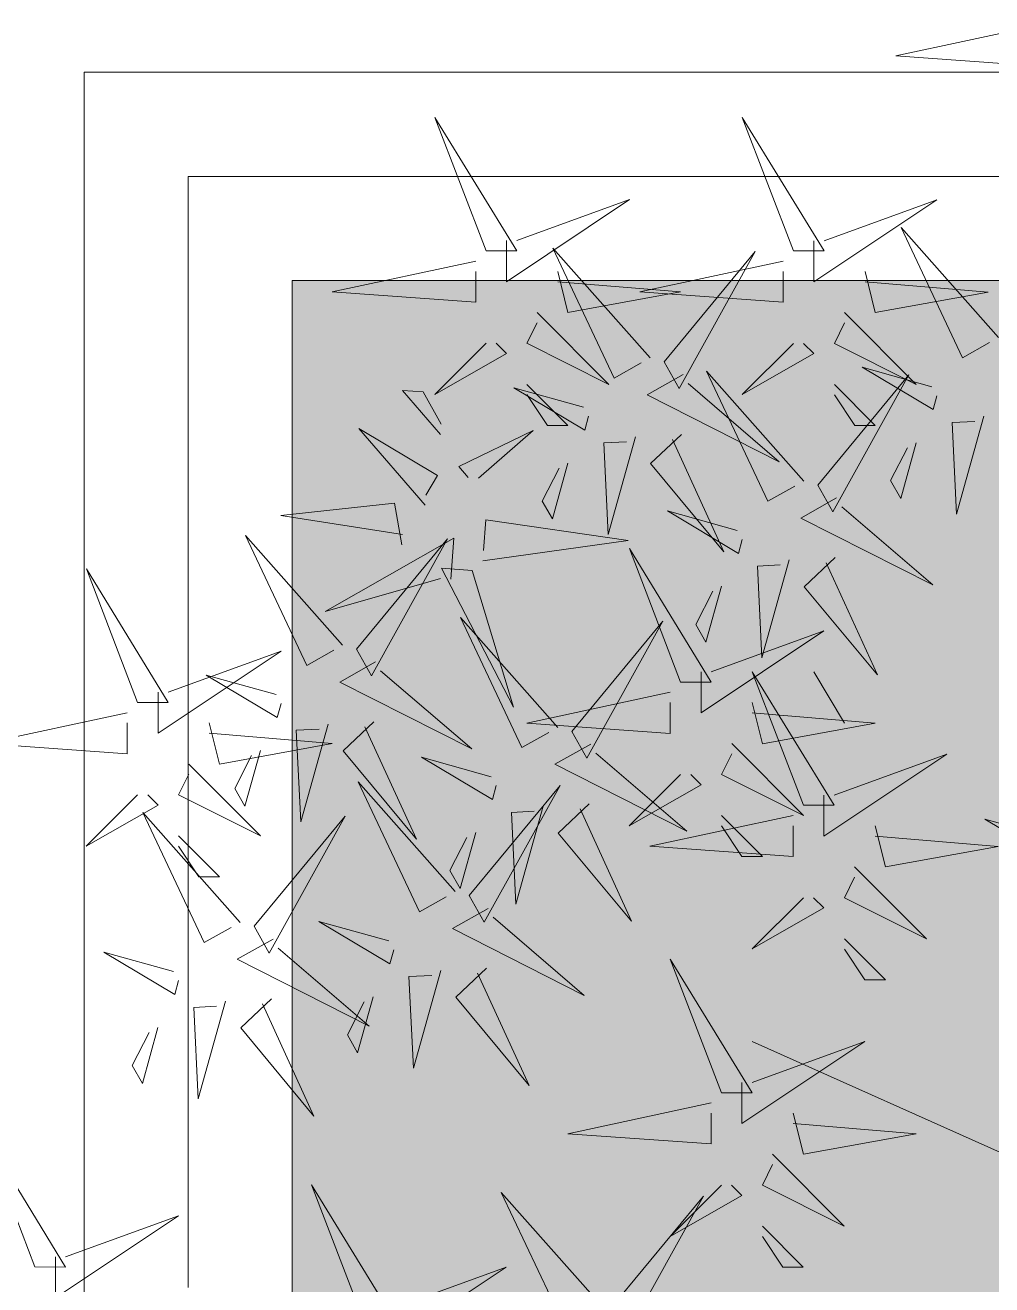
# Model space of a CAD drawing. Header units: millimetres. Extents: x 56222 to 120458, y -162468 to -121287.
# Drawn here: x 115756.97 to 115777.86, y -158120.82 to -158093.62 of the extents above; entities that cross this region are included whole.
import ezdxf

# ---------------------------------------------------------------- set-up
doc = ezdxf.new("R2010")
doc.units = ezdxf.units.MM
doc.header["$MEASUREMENT"] = 0
doc.linetypes.add('ACAD_ISO04W100', pattern=[30, 24, -3, 0, -3])
doc.layers.add('GARDEN', color=7, linetype='Continuous')
for name, color, linetype, lineweight in [('GROUND FLOOR', 7, 'Continuous', 9), ('L-shrub', 63, 'Continuous', 5), ('X_GARDEN ( HATCH )', 251, 'Continuous', 9)]:
    doc.layers.add(name, color=color, linetype=linetype, lineweight=lineweight)

# ---------------------------------------------------------------- blocks, each defined once
blk = doc.blocks.new('autumn shrub')
at = {"layer": 'L-shrub', "color": 32}
for p, q in [((1.92, -3.84), (-38.48, 86.47)), ((-98.12, 69.17), (-107.74, 74.94))]:
    blk.add_line(p, q, dxfattribs=at)
at = {"layer": 'L-shrub', "color": 22}
for points in [[(-100.04, 203.68), (-94.27, 230.58), (-92.34, 203.68), (-98.12, 203.68)], [(1.92, 217.13), (9.62, 217.13), (-5.77, 194.07), (1.92, 215.21)], [(-84.65, 201.75), (-75.03, 211.36), (-82.73, 197.91), (-84.65, 199.83)], [(-51.51, 194.97), (-55.15, 208.07), (-47.22, 194.76), (-49.84, 194.03)], [(-103.89, 197.91), (-96.19, 197.91), (-111.58, 174.85), (-103.89, 195.99)], [(-90.42, 192.15), (-76.95, 178.7), (-84.65, 194.07), (-88.5, 192.15)], [(-76.95, 194.07), (-69.26, 186.38), (-69.26, 190.23), (-75.03, 194.07)], [(-103.45, 175.76), (-107.1, 188.86), (-99.16, 175.55), (-101.78, 174.81)], [(-45.98, 185.23), (-27.65, 190.35), (-44.82, 191.2), (-45.03, 186.9)], [(-92.98, 178.69), (-82.5, 181.61), (-85.85, 183.5), (-92.03, 180.36)], [(-57.62, 176.33), (-53.83, 183.03), (-41.31, 158.3), (-55.94, 175.38)], [(-97.92, 166.01), (-79.59, 171.13), (-96.76, 171.98), (-96.98, 167.69)], [(-57.28, 154.62), (-60.92, 167.72), (-52.99, 154.41), (-55.61, 153.68)], [(13.47, 159.48), (-11.54, 169.09), (13.47, 153.72), (13.47, 159.48)], [(-125.08, 143), (-132.76, 142.46), (-119.03, 166.55), (-125.21, 144.92)], [(-109.56, 157.11), (-105.78, 163.82), (-93.26, 139.08), (-107.89, 156.17)], [(-98.36, 157.42), (-92.9, 163.18), (-76.38, 149.44), (-97.41, 159.1)], [(-111.96, 160.68), (-132.62, 143.61), (-106.94, 157.85), (-111.96, 160.68)], [(-46.81, 157.55), (-36.33, 160.48), (-39.68, 162.36), (-45.86, 159.22)], [(-66.52, 142.16), (-87.11, 160.4), (-62.74, 148.86), (-65.57, 143.84)], [(11.54, 155.64), (19.24, 155.64), (3.85, 132.58), (11.54, 153.72)], [(-88.06, 135.41), (-91.71, 148.51), (-83.77, 135.2), (-86.39, 134.46)], [(-77.59, 138.33), (-67.11, 141.26), (-70.46, 143.15), (-76.64, 140.01)], [(-63.39, 135.98), (-59.61, 142.68), (-47.08, 117.95), (-61.71, 135.03)], [(-52.18, 136.28), (-46.73, 142.04), (-30.21, 128.31), (-51.24, 137.96)], [(-144, 137.81), (-152.92, 127.55), (-146.19, 141.51), (-144.13, 139.73)], [(-97.3, 122.95), (-117.89, 141.19), (-93.52, 129.65), (-96.35, 124.62)], [(-188.54, 132.58), (-180.84, 132.58), (-196.23, 109.52), (-188.54, 130.66)], [(10.44, 115.26), (-10.16, 133.5), (14.22, 121.96), (11.38, 116.94)], [(-82.53, 125.66), (-64.2, 130.78), (-81.37, 131.63), (-81.59, 127.34)], [(-103.89, 101.84), (-98.12, 128.74), (-96.19, 101.84), (-101.96, 101.84)], [(-146.85, 121.04), (-136.37, 123.97), (-139.72, 125.86), (-145.9, 122.72)], [(-94.17, 116.76), (-90.39, 123.47), (-77.87, 98.73), (-92.49, 115.82)], [(-82.96, 117.07), (-77.51, 122.83), (-60.99, 109.09), (-82.02, 118.75)], [(-96.57, 120.33), (-117.23, 103.26), (-91.55, 117.49), (-96.57, 120.33)], [(-151.79, 108.37), (-133.46, 113.49), (-150.63, 114.34), (-150.84, 110.04)], [(-105.81, 99.92), (-130.82, 109.52), (-105.81, 94.15), (-105.81, 99.92)], [(-88.5, 99.92), (-78.88, 109.52), (-86.57, 96.07), (-88.5, 98)], [(-163.43, 99.47), (-159.65, 106.17), (-147.12, 81.44), (-161.75, 98.53)], [(-152.22, 99.78), (-146.77, 105.54), (-130.25, 91.8), (-151.28, 101.45)], [(-28.86, 92.23), (-53.87, 101.84), (-28.86, 86.47), (-28.86, 92.23)], [(-11.54, 92.23), (-1.92, 101.84), (-9.62, 88.39), (-11.54, 90.31)], [(-123.76, 92.22), (-113.29, 95.15), (-116.63, 97.03), (-122.82, 93.89)], [(-143.47, 76.83), (-164.07, 95.07), (-139.69, 83.53), (-142.53, 78.51)], [(-107.74, 96.07), (-100.04, 96.07), (-115.43, 73.02), (-107.74, 94.15)], [(-94.27, 90.31), (-80.8, 76.86), (-88.5, 92.23), (-92.34, 90.31)], [(-80.8, 92.23), (-73.11, 84.54), (-73.11, 88.39), (-78.88, 92.23)], [(-30.78, 88.39), (-23.09, 88.39), (-38.48, 65.33), (-30.78, 86.47)], [(-101.96, 86.47), (-94.27, 84.54), (-98.12, 63.41), (-100.04, 86.47)], [(-65.41, 76.86), (-55.79, 86.47), (-63.49, 73.02), (-65.41, 74.94)], [(-17.31, 82.62), (-3.85, 69.17), (-11.54, 84.54), (-15.39, 82.62)], [(-25.01, 78.78), (-17.31, 76.86), (-21.16, 55.72), (-23.09, 78.78)], [(-129.14, 70.95), (-123.68, 76.71), (-107.16, 62.98), (-128.19, 72.63)], [(-142.74, 74.21), (-163.4, 57.15), (-137.72, 71.38), (-142.74, 74.21)], [(-175.07, 69.17), (-161.6, 55.72), (-169.3, 71.09), (-173.15, 69.17)], [(-84.65, 73.02), (-76.95, 73.02), (-92.34, 49.96), (-84.65, 71.09)], [(-71.18, 67.25), (-57.72, 53.8), (-65.41, 69.17), (-69.26, 67.25)], [(-57.72, 69.17), (-50.02, 61.49), (-50.02, 65.33), (-55.79, 69.17)], [(-78.88, 63.41), (-71.18, 61.49), (-75.03, 40.35), (-76.95, 63.41)], [(-150.69, 55.71), (-140.22, 58.64), (-143.57, 60.53), (-149.75, 57.39)], [(-155.64, 43.04), (-137.31, 48.16), (-154.48, 49.01), (-154.69, 44.71)]]:
    blk.add_lwpolyline(points, dxfattribs=at)
at = {"layer": 'L-shrub', "color": 40}
for points in [[(3.85, 220.97), (-21.16, 230.58), (3.85, 215.21), (3.85, 220.97)], [(-101.96, 201.75), (-126.97, 211.36), (-101.96, 195.99), (-101.96, 201.75)], [(-60.75, 182.51), (-81.34, 200.76), (-56.96, 189.22), (-59.8, 184.19)], [(-41.04, 197.9), (-30.56, 200.83), (-33.91, 202.71), (-40.09, 199.58)], [(-98.12, 188.3), (-90.42, 186.38), (-94.27, 165.25), (-96.19, 188.3)], [(-46.41, 176.64), (-40.96, 182.39), (-24.44, 168.66), (-45.47, 178.31)], [(-60.02, 179.89), (-80.67, 162.83), (-55, 177.06), (-60.02, 179.89)], [(-131.51, 152.18), (-139.33, 153.55), (-136.98, 174.91), (-133.43, 152.04)], [(-138.92, 147.8), (-153.3, 160.27), (-144.54, 145.48), (-140.84, 147.67)], [(-51.75, 144.88), (-33.42, 150), (-50.59, 150.85), (-50.8, 146.55)], [(-126.73, 139.03), (-101.1, 131.22), (-127.13, 144.78), (-126.73, 139.03)], [(-65.79, 139.54), (-86.44, 122.48), (-60.77, 136.71), (-65.79, 139.54)], [(11.17, 112.64), (-9.49, 95.58), (16.19, 109.81), (11.17, 112.64)], [(-80.8, 78.78), (-75.03, 105.68), (-73.11, 78.78), (-78.88, 78.78)], [(-134.24, 89.29), (-137.88, 102.39), (-129.94, 89.08), (-132.56, 88.35)], [(-140.34, 70.65), (-136.56, 77.35), (-124.04, 52.62), (-138.67, 69.7)], [(-76.52, 29.73), (-80.16, 42.83), (-72.23, 29.51), (-74.85, 28.78)]]:
    blk.add_lwpolyline(points, dxfattribs=at)
at = {"layer": 'L-shrub', "color": 16}
for points in [[(-112.69, 163.3), (-133.28, 181.54), (-108.91, 170), (-111.74, 164.97)], [(-184.69, 138.35), (-178.92, 165.25), (-176.99, 138.35), (-182.77, 138.35)], [(-152.22, 144.94), (-160.44, 152.06), (-160.16, 148.23), (-154.14, 144.8)], [(-186.61, 136.42), (-211.62, 146.03), (-186.61, 130.66), (-186.61, 136.42)], [(-169.3, 136.42), (-159.68, 146.03), (-167.38, 132.58), (-169.3, 134.5)], [(-128.51, 136.98), (-132.37, 109.74), (-136.19, 136.44), (-130.43, 136.85)], [(-157.32, 118.11), (-160.96, 131.21), (-153.03, 117.9), (-155.65, 117.17)], [(-175.07, 126.82), (-161.6, 113.37), (-169.3, 128.74), (-173.15, 126.82)], [(-161.6, 128.74), (-153.91, 121.05), (-153.91, 124.9), (-159.68, 128.74)], [(-166.56, 105.65), (-187.15, 123.9), (-162.78, 112.36), (-165.61, 107.33)], [(-182.77, 122.97), (-175.07, 121.05), (-178.92, 99.92), (-180.84, 122.97)], [(-26.93, 94.15), (-21.16, 121.05), (-19.24, 94.15), (-25.01, 94.15)], [(-184.69, 80.7), (-178.92, 107.6), (-176.99, 80.7), (-182.77, 80.7)], [(-165.83, 103.03), (-186.48, 85.97), (-160.81, 100.2), (-165.83, 103.03)], [(-186.61, 78.78), (-211.62, 88.39), (-186.61, 73.02), (-186.61, 78.78)], [(-169.3, 78.78), (-159.68, 88.39), (-167.38, 74.94), (-169.3, 76.86)], [(-128.7, 79.55), (-110.37, 84.67), (-127.54, 85.52), (-127.76, 81.22)], [(-82.73, 76.86), (-107.74, 86.47), (-82.73, 71.09), (-82.73, 76.86)], [(-3.85, 84.54), (3.85, 76.86), (3.85, 80.7), (-1.92, 84.54)], [(-188.54, 74.94), (-180.84, 74.94), (-196.23, 51.88), (-188.54, 73.02)], [(-161.6, 71.09), (-153.91, 63.41), (-153.91, 67.25), (-159.68, 71.09)], [(-182.77, 65.33), (-175.07, 63.41), (-178.92, 42.27), (-180.84, 65.33)], [(-161.17, 52.78), (-164.81, 65.88), (-156.88, 52.57), (-159.5, 51.84)], [(-228.94, 32.67), (-223.17, 59.57), (-221.24, 32.67), (-227.01, 32.67)], [(-170.4, 40.32), (-191, 58.57), (-166.62, 47.03), (-169.46, 42)]]:
    blk.add_lwpolyline(points, dxfattribs=at)

msp = doc.modelspace()

# ---------------------------------------------------------------- hatches: boundary and pattern name
at = {"layer": 'X_GARDEN ( HATCH )'}
h = msp.add_hatch(dxfattribs=at)
h.set_pattern_fill('GRASS', color=104, scale=5, style=0)
h.set_pattern_definition([(90, (14636.8815, 893.4752), (-3.535533905, 3.535533905), [0.9375, -6.13356781]), (45, (14636.8815, 893.475), (-3.5355339, 3.5355339), [0.9375, -4.0625]), (135, (14636.8815, 893.475), (-3.5355339, -3.5355339), [0.9375, -4.0625])])
h.paths.add_polyline_path([(115845.99031, -158099.13434), (115762.74031, -158099.13434), (115762.74031, -158557.13434), (115845.99031, -158557.13434)])

# ---------------------------------------------------------------- linework, layer by layer
at = {"layer": 'GROUND FLOOR'}
for p, q in [((115758.24031, -158094.63434), (116253.99031, -158094.63434)), ((115758.24031, -158094.63434), (115758.24031, -158561.63434)), ((115758.24031, -158094.63434), (116253.99031, -158094.63434)), ((115758.24031, -158094.63434), (115758.24031, -158561.63434)), ((115762.74031, -158099.13434), (116253.99031, -158099.13434)), ((115762.74031, -158099.13434), (115762.74031, -158557.13434)), ((115762.74031, -158099.13434), (116253.99031, -158099.13434)), ((115762.74031, -158099.13434), (115762.74031, -158557.13434))]:
    msp.add_line(p, q, dxfattribs=at)
at = {"layer": 'GROUND FLOOR', "color": 1, "linetype": 'ACAD_ISO04W100'}
for q in [(116253.99031, -158096.88434), (115760.49031, -158559.38434), (116253.99031, -158096.88434), (115760.49031, -158559.38434)]:
    msp.add_line((115760.49031, -158096.88434), q, dxfattribs=at)
at = {"layer": 'X_GARDEN ( HATCH )'}
msp.add_lwpolyline([(115845.99031, -158099.13434), (115762.74031, -158099.13434), (115762.74031, -158557.13434), (115845.99031, -158557.13434)], close=True, dxfattribs=at)

# ---------------------------------------------------------------- block references
at = {"layer": 'GARDEN', "xscale": -0.1152452341248983, "yscale": 0.1152452341048047, "zscale": 0.1152452341176253, "rotation": 89.98217204973258}
msp.add_blockref('autumn shrub', (115782.64371, -158120.0022), dxfattribs=at)

doc.saveas('drawing.dxf')
